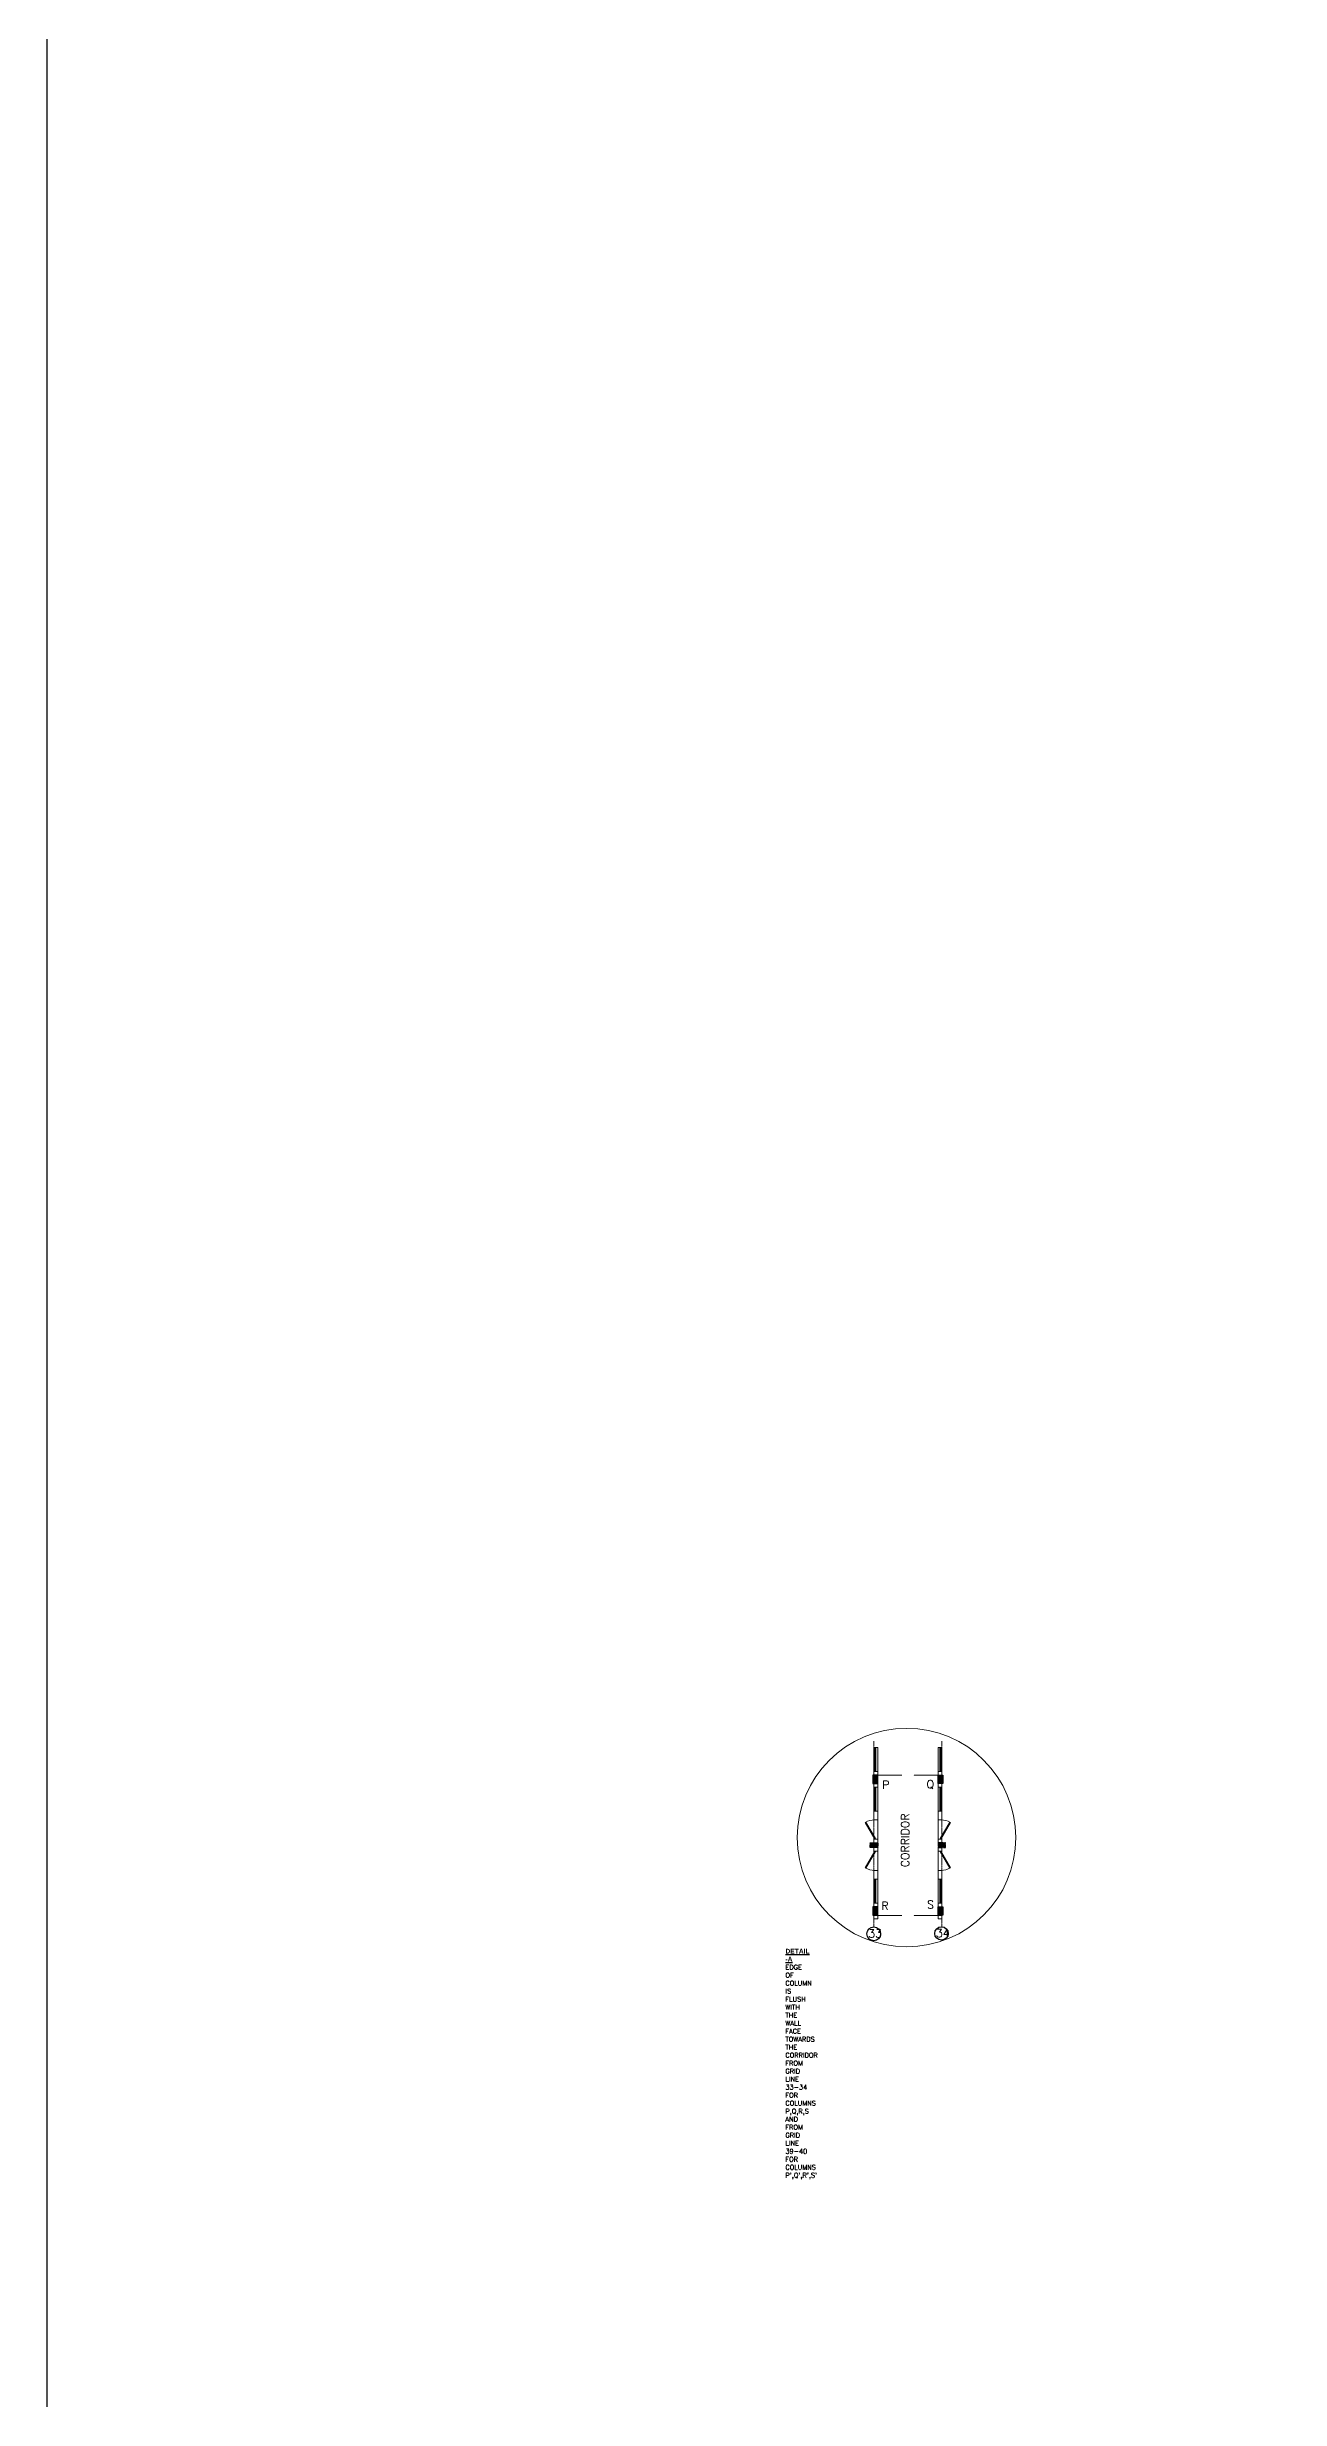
# Model space of a CAD drawing. Header units: inches. Extents: x 719368 to 6315912, y -2624014 to 446967.
# Drawn here: x 6031077 to 6108099, y -2514181 to -2367224 of the extents above; entities that cross this region are included whole.
import ezdxf
from ezdxf.lldxf.tags import DXFTag

# ---------------------------------------------------------------- set-up
doc = ezdxf.new("R2010")
doc.units = ezdxf.units.IN
doc.header["$LTSCALE"] = 20
doc.header["$MEASUREMENT"] = 0
doc.header["$PDMODE"] = 3
doc.linetypes.add('CENTER', pattern=[2, 1.25, -0.25, 0.25, -0.25])
doc.linetypes.add('CENTER2', pattern=[1.125, 0.75, -0.125, 0.125, -0.125])
doc.layers.get('0').update_dxf_attribs({"color": 51, "lineweight": 30})
doc.layers.get('Defpoints').update_dxf_attribs({"lineweight": 25})
for name, color, linetype, lineweight in [('COL HATCH', 254, 'Continuous', 5), ('COLUMN', 2, 'Continuous', 25), ('DIM', 7, 'Continuous', 13), ('DOOR', 43, 'Continuous', 13), ('ELEV.1', 7, 'Continuous', 20), ('GRID', 202, 'CENTER', 5), ('Text', 7, 'Continuous', 15), ('Ventilator', 6, 'DASHED', 20), ('WALL', 1, 'Continuous', 18), ('Window-Wall', 7, 'Continuous', 20)]:
    doc.layers.add(name, color=color, linetype=linetype, lineweight=lineweight)
doc.layers.add('grid text', color=140, linetype='Continuous')
doc.styles.add('Tabrej', font='romans.shx')
tags = doc.linetypes.add('DASHED', pattern=[0.75, 0.5, -0.25]).pattern_tags.tags
tags[6:7] = [DXFTag(74, 4), DXFTag(75, 0), DXFTag(340, '0'), DXFTag(46, 1.0), DXFTag(50, 0.0), DXFTag(44, 0.0), DXFTag(45, 0.0)]
tags[4:5] = [DXFTag(74, 4), DXFTag(75, 0), DXFTag(340, '0'), DXFTag(46, 1.0), DXFTag(50, 0.0), DXFTag(44, 0.0), DXFTag(45, 0.0)]
doc.dimstyles.new('DIM', dxfattribs={"dimtxt": 0.8, "dimasz": 0.4, "dimexe": 0.18, "dimexo": 0.0625, "dimgap": 0.1, "dimtad": 0, "dimdec": 3, "dimzin": 0, "dimdsep": 46, "dimtxsty": 'Tabrej', "dimcen": 0, "dimclrd": 251, "dimclre": 256, "dimclrt": 7, "dimadec": 0, "dimazin": 0, "dimtfac": 1, "dimtdec": 3, "dimtofl": 0, "dimtmove": 0, "dimatfit": 3, "dimfxl": 1, "dimtolj": 1, "dimtzin": 0, "dimlwd": -1, "dimlwe": -1, "dimarcsym": 0})

# ---------------------------------------------------------------- blocks, each defined once
blk = doc.blocks.new('VENTILATOR')
at = {"layer": 'Ventilator', "ltscale": 0.02}
for p, q in [((-0.18, -1.5), (-0.18, 0)), ((-0.165, 0), (-0.165, -1.5))]:
    blk.add_line(p, q, dxfattribs=at)
at = {"layer": 'Window-Wall'}
for p, q in [((-0.23, 0), (0, 0)), ((-0.23, -1.5), (-0.23, 0)), ((-0.115, 0), (-0.115, -1.5)), ((0, 0), (0, -1.5)), ((-0.23, -1.5), (0, -1.5))]:
    blk.add_line(p, q, dxfattribs=at)
blk = doc.blocks.new('*U81')
for p, q in [((0, 0), (0, 6)), ((40, 0), (40, 6))]:
    blk.add_line(p, q)
blk.add_lwpolyline([(0, 0), (34.6, -20), (35.5, -18.5), (0.9, 1.5)], close=True)
blk.add_arc((0, 0), 40, 330, 360)
blk = doc.blocks.new('New Doors')
at = {"layer": 'DOOR'}
blk.add_line((0, 0.18), (1.2, 0.18), dxfattribs=at)
at = {"layer": 'DOOR', "xscale": 0.0299845412869386, "yscale": 0.0299845412869386, "zscale": 0.0299845412869386}
blk.add_blockref('*U81', (0, 0), dxfattribs=at)
blk = doc.blocks.new('*D720')
at = {"layer": 'Defpoints', "color": 0, "transparency": 16777216}
for p in [(6086737, -2475196), (6086737, -2475196), (6086967, -2475196)]:
    blk.add_point(p, dxfattribs=at)
at = {"layer": 'DIM', "color": 251, "transparency": 16777216}
for p, q in [((6086737, -2475196), (6085238, -2475196)), ((6086967, -2475196), (6086738, -2475196))]:
    blk.add_line(p, q, dxfattribs=at)
at = {"layer": 'DIM', "transparency": 16777216}
for p, q in [((6086737, -2475195), (6086737, -2475195)), ((6086967, -2475195), (6086967, -2475195))]:
    blk.add_line(p, q, dxfattribs=at)
at = {"layer": 'DIM', "color": 251, "transparency": 16777216}
for points in [[(6086738, -2475195), (6086738, -2475196), (6086737, -2475196)], [(6086967, -2475195), (6086967, -2475196), (6086967, -2475196)]]:
    blk.add_solid(points, dxfattribs=at)
at = {"layer": 'DIM', "color": 7, "transparency": 16777216, "insert": (6085237, -2475196), "char_height": 0.3, "attachment_point": 5, "style": 'Tabrej'}
blk.add_mtext('\\A1;230.000', dxfattribs=at)
blk = doc.blocks.new('*D721')
at = {"layer": 'Defpoints', "color": 0, "transparency": 16777216}
for p in [(6082737, -2475189), (6082967, -2475189), (6082967, -2475195)]:
    blk.add_point(p, dxfattribs=at)
at = {"layer": 'DIM', "transparency": 16777216}
for p, q in [((6082737, -2475189), (6082737, -2475195)), ((6082967, -2475189), (6082967, -2475195))]:
    blk.add_line(p, q, dxfattribs=at)
at = {"layer": 'DIM', "color": 251, "transparency": 16777216}
for p, q in [((6082738, -2475195), (6082967, -2475195)), ((6082967, -2475195), (6084466, -2475195))]:
    blk.add_line(p, q, dxfattribs=at)
for points in [[(6082738, -2475195), (6082738, -2475195), (6082737, -2475195)], [(6082967, -2475195), (6082967, -2475195), (6082967, -2475195)]]:
    blk.add_solid(points, dxfattribs=at)
at = {"layer": 'DIM', "color": 7, "transparency": 16777216, "insert": (6084467, -2475195), "char_height": 0.3, "attachment_point": 5, "style": 'Tabrej'}
blk.add_mtext('\\A1;230.000', dxfattribs=at)
blk = doc.blocks.new('*D668')
at = {"layer": 'Defpoints', "color": 0, "transparency": 16777216}
for p in [(6086737, -2483962), (6086737, -2483962), (6086967, -2483962)]:
    blk.add_point(p, dxfattribs=at)
at = {"layer": 'DIM', "color": 251, "transparency": 16777216}
for p, q in [((6086737, -2483962), (6085238, -2483962)), ((6086967, -2483962), (6086738, -2483962))]:
    blk.add_line(p, q, dxfattribs=at)
at = {"layer": 'DIM', "transparency": 16777216}
for p, q in [((6086737, -2483962), (6086737, -2483962)), ((6086967, -2483962), (6086967, -2483962))]:
    blk.add_line(p, q, dxfattribs=at)
at = {"layer": 'DIM', "color": 251, "transparency": 16777216}
for points in [[(6086738, -2483962), (6086738, -2483962), (6086737, -2483962)], [(6086967, -2483962), (6086967, -2483962), (6086967, -2483962)]]:
    blk.add_solid(points, dxfattribs=at)
at = {"layer": 'DIM', "color": 7, "transparency": 16777216, "insert": (6085237, -2483962), "char_height": 0.3, "attachment_point": 5, "style": 'Tabrej'}
blk.add_mtext('\\A1;230.000', dxfattribs=at)
blk = doc.blocks.new('*D669')
at = {"layer": 'Defpoints', "color": 0, "transparency": 16777216}
for p in [(6082737, -2483956), (6082967, -2483956), (6082967, -2483962)]:
    blk.add_point(p, dxfattribs=at)
at = {"layer": 'DIM', "transparency": 16777216}
for p, q in [((6082737, -2483956), (6082737, -2483962)), ((6082967, -2483956), (6082967, -2483962))]:
    blk.add_line(p, q, dxfattribs=at)
at = {"layer": 'DIM', "color": 251, "transparency": 16777216}
for p, q in [((6082738, -2483962), (6082967, -2483962)), ((6082967, -2483962), (6084466, -2483962))]:
    blk.add_line(p, q, dxfattribs=at)
for points in [[(6082738, -2483962), (6082738, -2483962), (6082737, -2483962)], [(6082967, -2483962), (6082967, -2483962), (6082967, -2483962)]]:
    blk.add_solid(points, dxfattribs=at)
at = {"layer": 'DIM', "color": 7, "transparency": 16777216, "insert": (6084467, -2483962), "char_height": 0.3, "attachment_point": 5, "style": 'Tabrej'}
blk.add_mtext('\\A1;230.000', dxfattribs=at)

msp = doc.modelspace()

# ---------------------------------------------------------------- hatches: boundary and pattern name
at = {"layer": 'COL HATCH'}
h = msp.add_hatch(color=3, dxfattribs=at)
h.dxf.hatch_style = 1
h.paths.add_polyline_path([(6082967.2574, -2475195.5401), (6082667.2574, -2475195.5401), (6082667.2574, -2475725.5401), (6082967.2574, -2475725.5401)])
h = msp.add_hatch(color=3, dxfattribs=at)
h.dxf.hatch_style = 1
h.paths.add_polyline_path([(6086737.2558, -2475195.5401), (6087037.2558, -2475195.5401), (6087037.2558, -2475725.5401), (6086737.2558, -2475725.5401)])
at = {"layer": 'COL HATCH', "linetype": 'CENTER2'}
h = msp.add_hatch(color=3, dxfattribs=at)
h.dxf.hatch_style = 1
h.paths.add_polyline_path([(6082967.2574, -2479425.5401), (6082967.2574, -2479725.5401), (6082507.2574, -2479725.5401), (6082507.2574, -2479425.5401)])
h = msp.add_hatch(color=3, dxfattribs=at)
h.dxf.hatch_style = 1
h.paths.add_polyline_path([(6086737.2558, -2479425.5401), (6086737.2558, -2479725.5401), (6087197.2558, -2479725.5401), (6087197.2558, -2479425.5401)])
at = {"layer": 'COL HATCH'}
h = msp.add_hatch(color=3, dxfattribs=at)
h.dxf.hatch_style = 1
h.paths.add_polyline_path([(6082967.2574, -2483425.5401), (6082667.2574, -2483425.5401), (6082667.2574, -2483955.5401), (6082967.2574, -2483955.5401)])
h = msp.add_hatch(color=3, dxfattribs=at)
h.dxf.hatch_style = 1
h.paths.add_polyline_path([(6086737.2558, -2483425.5401), (6087037.2558, -2483425.5401), (6087037.2558, -2483955.5401), (6086737.2558, -2483955.5401)])

# ---------------------------------------------------------------- linework, layer by layer
at = {"color": 0}
msp.add_lwpolyline([(6031077.111, -2357631.7679), (6315912.1992, -2357631.7679), (6315912.1992, -2624013.5378), (6031077.111, -2624013.5378)], close=True, dxfattribs=at)
at = {"layer": 'COLUMN'}
for p, q in [((6082667.2574, -2475195.5401), (6082667.2574, -2475725.5401)), ((6082967.2574, -2475195.5401), (6082667.2574, -2475195.5401)), ((6082667.2574, -2475725.5401), (6082967.2574, -2475725.5401)), ((6082967.2574, -2475725.5401), (6082967.2574, -2475195.5401)), ((6086737.2558, -2475725.5401), (6086737.2558, -2475195.5401)), ((6086737.2558, -2475195.5401), (6087037.2558, -2475195.5401)), ((6087037.2558, -2475725.5401), (6086737.2558, -2475725.5401)), ((6087037.2558, -2475195.5401), (6087037.2558, -2475725.5401)), ((6082667.2574, -2483425.5401), (6082667.2574, -2483955.5401)), ((6082967.2574, -2483425.5401), (6082667.2574, -2483425.5401)), ((6082967.2574, -2483955.5401), (6082967.2574, -2483425.5401)), ((6086737.2558, -2483955.5401), (6086737.2558, -2483425.5401)), ((6086737.2558, -2483425.5401), (6087037.2558, -2483425.5401)), ((6087037.2558, -2483425.5401), (6087037.2558, -2483955.5401)), ((6082667.2574, -2483955.5401), (6082967.2574, -2483955.5401)), ((6087037.2558, -2483955.5401), (6086737.2558, -2483955.5401))]:
    msp.add_line(p, q, dxfattribs=at)
at = {"layer": 'COLUMN', "linetype": 'CENTER2'}
for points in [[(6082967.2574, -2479425.5401), (6082967.2574, -2479725.5401), (6082507.2574, -2479725.5401), (6082507.2574, -2479425.5401), (6082967.2574, -2479425.5401)], [(6086737.2558, -2479425.5401), (6086737.2558, -2479725.5401), (6087197.2558, -2479725.5401), (6087197.2558, -2479425.5401), (6086737.2558, -2479425.5401)]]:
    msp.add_lwpolyline(points, dxfattribs=at)
at = {"layer": 'ELEV.1'}
msp.add_circle((6084773.5796, -2479104.9177), 6827.4488, dxfattribs=at)
at = {"layer": 'GRID', "ltscale": 3}
for p, q in [((6082737.2574, -2473073.3908), (6082737.2574, -2484689.7254)), ((6086967.2558, -2473073.3908), (6086978.6344, -2484675.1638))]:
    msp.add_line(p, q, dxfattribs=at)
at = {"layer": 'grid text'}
for centre, radius in [((6082726.2944, -2485117.3717), 427.7868), ((6086956.2928, -2485094.1491), 419.5805)]:
    msp.add_circle(centre, radius, dxfattribs=at)
at = {"layer": 'WALL'}
for p, q in [((6082967.2348, -2475230.54), (6082737.2348, -2475230.54)), ((6086737.2785, -2475230.54), (6086967.2785, -2475230.54)), ((6082967.2348, -2483460.54), (6082737.2348, -2483460.54)), ((6086737.2785, -2483460.54), (6086967.2785, -2483460.54))]:
    msp.add_line(p, q, dxfattribs=at)
for points in [[(6082967.2574, -2474965.5401), (6082737.2574, -2474965.5401), (6082737.2574, -2475195.5401), (6082967.2574, -2475195.5401), (6082967.2574, -2474965.5401)], [(6082967.2574, -2475955.5401), (6082737.2574, -2475955.5401), (6082737.2574, -2475725.5401), (6082967.2574, -2475725.5401), (6082967.2574, -2475955.5401)], [(6086737.2558, -2474965.5401), (6086967.2558, -2474965.5401), (6086967.2558, -2475195.5401), (6086737.2558, -2475195.5401), (6086737.2558, -2474965.5401)], [(6086737.2558, -2475955.5401), (6086967.2558, -2475955.5401), (6086967.2558, -2475725.5401), (6086737.2558, -2475725.5401), (6086737.2558, -2475955.5401)], [(6082967.2574, -2479425.5401), (6082737.2574, -2479425.5401), (6082737.2574, -2479195.5401), (6082967.2574, -2479195.5401), (6082967.2574, -2479425.5401)], [(6082967.2574, -2479725.5401), (6082737.2574, -2479725.5401), (6082737.2574, -2479955.5401), (6082967.2574, -2479955.5401), (6082967.2574, -2479725.5401)], [(6086737.2558, -2479425.5401), (6086967.2558, -2479425.5401), (6086967.2558, -2479195.5401), (6086737.2558, -2479195.5401), (6086737.2558, -2479425.5401)], [(6086737.2558, -2479725.5401), (6086967.2558, -2479725.5401), (6086967.2558, -2479955.5401), (6086737.2558, -2479955.5401), (6086737.2558, -2479725.5401)], [(6082967.2574, -2483195.5401), (6082737.2574, -2483195.5401), (6082737.2574, -2483425.5401), (6082967.2574, -2483425.5401), (6082967.2574, -2483195.5401)], [(6086737.2558, -2483195.5401), (6086967.2558, -2483195.5401), (6086967.2558, -2483425.5401), (6086737.2558, -2483425.5401), (6086737.2558, -2483195.5401)], [(6082967.2574, -2484185.5401), (6082737.2574, -2484185.5401), (6082737.2574, -2483955.5401), (6082967.2574, -2483955.5401), (6082967.2574, -2484185.5401)], [(6086737.2558, -2484185.5401), (6086967.2558, -2484185.5401), (6086967.2558, -2483955.5401), (6086737.2558, -2483955.5401), (6086737.2558, -2484185.5401)]]:
    msp.add_lwpolyline(points, dxfattribs=at)
for points in [[(6082967.4518, -2477996.1584), (6082737.2574, -2477996.1584), (6082737.2574, -2477455.5401), (6082967.4518, -2477455.5401)], [(6086737.0614, -2477996.1584), (6086967.2558, -2477996.1584), (6086967.2558, -2477455.5401), (6086737.0614, -2477455.5401)], [(6082967.4518, -2481154.9217), (6082737.2574, -2481154.9217), (6082737.2574, -2481695.5401), (6082967.4518, -2481695.5401)], [(6086737.0614, -2481154.9217), (6086967.2558, -2481154.9217), (6086967.2558, -2481695.5401), (6086737.0614, -2481695.5401)]]:
    msp.add_lwpolyline(points, close=True, dxfattribs=at)

# ---------------------------------------------------------------- block references
at = {"layer": 'WALL', "yscale": 1000, "zscale": 1000}
for p, xscale in [((6082967.2574, -2473465.5401), 1000), ((6086737.2558, -2473465.5401), -1000), ((6082967.2574, -2481695.5401), 1000), ((6086737.2558, -2481695.5401), -1000)]:
    msp.add_blockref('VENTILATOR', p, dxfattribs=dict(at, xscale=xscale))
for name, p, xscale, rotation in [('VENTILATOR', (6082967.2574, -2477455.5401), -1000, 180), ('VENTILATOR', (6086737.2558, -2477455.5401), 1000, 180), ('New Doors', (6082787.5446, -2479195.5401), -1000, 270), ('New Doors', (6086916.9687, -2479195.5401), 1000, 90), ('New Doors', (6082787.5446, -2479955.5401), 1000, 270), ('New Doors', (6086916.9687, -2479955.5401), -1000, 90)]:
    msp.add_blockref(name, p, dxfattribs=dict(at, xscale=xscale, rotation=rotation))

# ---------------------------------------------------------------- texts
at = {"insert": (6077204.5848, -2486051.2643), "char_height": 300, "attachment_point": 1, "style": 'Tabrej'}
msp.add_mtext_dynamic_manual_height_columns("{\\fArial|b1|i0|c0|p34;\\LDETAIL -A\\P}EDGE OF COLUMN IS FLUSH WITH THE WALL FACE  TOWARDS THE CORRIDOR FROM GRID LINE 33-34 FOR COLUMNS P,Q,R,S AND FROM GRID LINE 39-40 FOR COLUMNS P',Q',R',S'", width=14.908285, gutter_width=24, heights=[0], dxfattribs=at)
at = {"layer": 'grid text', "char_height": 500, "attachment_point": 1, "style": 'Tabrej'}
for s, insert in [('33', (6082377.8582, -2484848.855)), ('34', (6086607.8566, -2484825.6324))]:
    msp.add_mtext_dynamic_manual_height_columns(s, width=0.5, gutter_width=24, heights=[0], dxfattribs=dict(at, insert=insert))
at = {"layer": 'Text', "char_height": 500, "attachment_point": 1, "style": 'Tabrej'}
for s, insert in [('P', (6083253.6197, -2475552.2594)), ('Q', (6086023.6419, -2475519.1865)), ('R', (6083200.9544, -2483118.9048)), ('S', (6086056.8934, -2483038.2979))]:
    msp.add_mtext_dynamic_manual_height_columns(s, width=0.5, gutter_width=24, heights=[0], dxfattribs=dict(at, insert=insert))
at = {"layer": 'Text', "insert": (6084432.8591, -2480960.1462), "char_height": 500, "attachment_point": 1, "rotation": 90, "style": 'Tabrej'}
msp.add_mtext_dynamic_manual_height_columns('CORRIDOR', width=0.5, gutter_width=24, heights=[0], dxfattribs=at)

# ---------------------------------------------------------------- dimensions: what is measured, and where the dimension line sits
at = {"layer": 'DIM'}
for base, p1, p2, picture, middle in [((6082967.2574, -2475195.1009), (6082737.2574, -2475189.0092), (6082967.2574, -2475189.0092), '*D721', (6084467.2574, -2475195.1009)), ((6086737.2558, -2475195.5401), (6086967.2558, -2475195.5401), (6086737.2558, -2475195.5401), '*D720', (6085237.2558, -2475195.5401)), ((6082967.2574, -2483961.6317), (6082737.2574, -2483955.5401), (6082967.2574, -2483955.5401), '*D669', (6084467.2574, -2483961.6317)), ((6086737.2558, -2483962.0709), (6086967.2558, -2483962.0709), (6086737.2558, -2483962.0709), '*D668', (6085237.2558, -2483962.0709))]:
    dim = msp.add_linear_dim(base=base, p1=p1, p2=p2, dimstyle='DIM', override={"dimtxt": 0.3, "dimarcsym": 1}, dxfattribs=at)
    dim.commit()
    dim.dimension.update_dxf_attribs({"geometry": picture, "text_midpoint": middle, "dimtype": 160})

doc.saveas('drawing.dxf')
